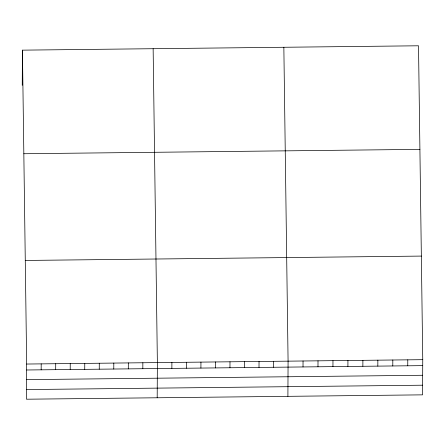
<?xml version="1.0" encoding="UTF-8"?>
<svg xmlns="http://www.w3.org/2000/svg" width="445" height="445" viewBox="0 0 445 445"><rect width="100%" height="100%" fill="white"/><g stroke="black" fill="none" stroke-linecap="round" stroke-linejoin="round"><path stroke-width="0.67" d="M22.25 85.329L22.434 50.151L418.511 45.785L422.75 359.671L422.566 394.849L26.489 399.215L26.672 364.038L22.434 50.151M41.163 369.834L41.196 363.877M55.686 369.678L55.714 363.715M70.21 369.517L70.238 363.554M84.734 369.356L84.761 363.393M99.252 369.194L99.285 363.237M113.775 369.039L113.809 363.076M128.299 368.877L128.332 362.914M142.823 368.716L142.856 362.753M157.191 397.774L157.374 362.597L153.141 48.711M171.87 368.393L171.898 362.436M186.394 368.238L186.422 362.274M200.912 368.076L200.945 362.113M215.436 367.915L215.469 361.952M229.959 367.754L229.993 361.796M244.483 367.592L244.516 361.635M259.007 367.436L259.035 361.474M273.53 367.275L273.558 361.312M287.898 396.334L288.082 361.151L283.849 47.27M303.017 366.947L303.045 360.99M317.98 366.786L318.008 360.823M332.943 366.619L332.971 360.656M347.907 366.452L347.934 360.495M362.864 366.291L362.897 360.328M377.827 366.124L377.861 360.161M392.79 365.957L392.824 359.999M407.753 365.796L407.787 359.833M23.83 153.736L419.913 149.37M25.27 260.453L421.354 256.086M26.672 364.038L422.75 359.671M26.639 369.995L422.717 365.629M26.589 379.641L422.667 375.269M26.539 389.57L422.617 385.203"/></g></svg>
